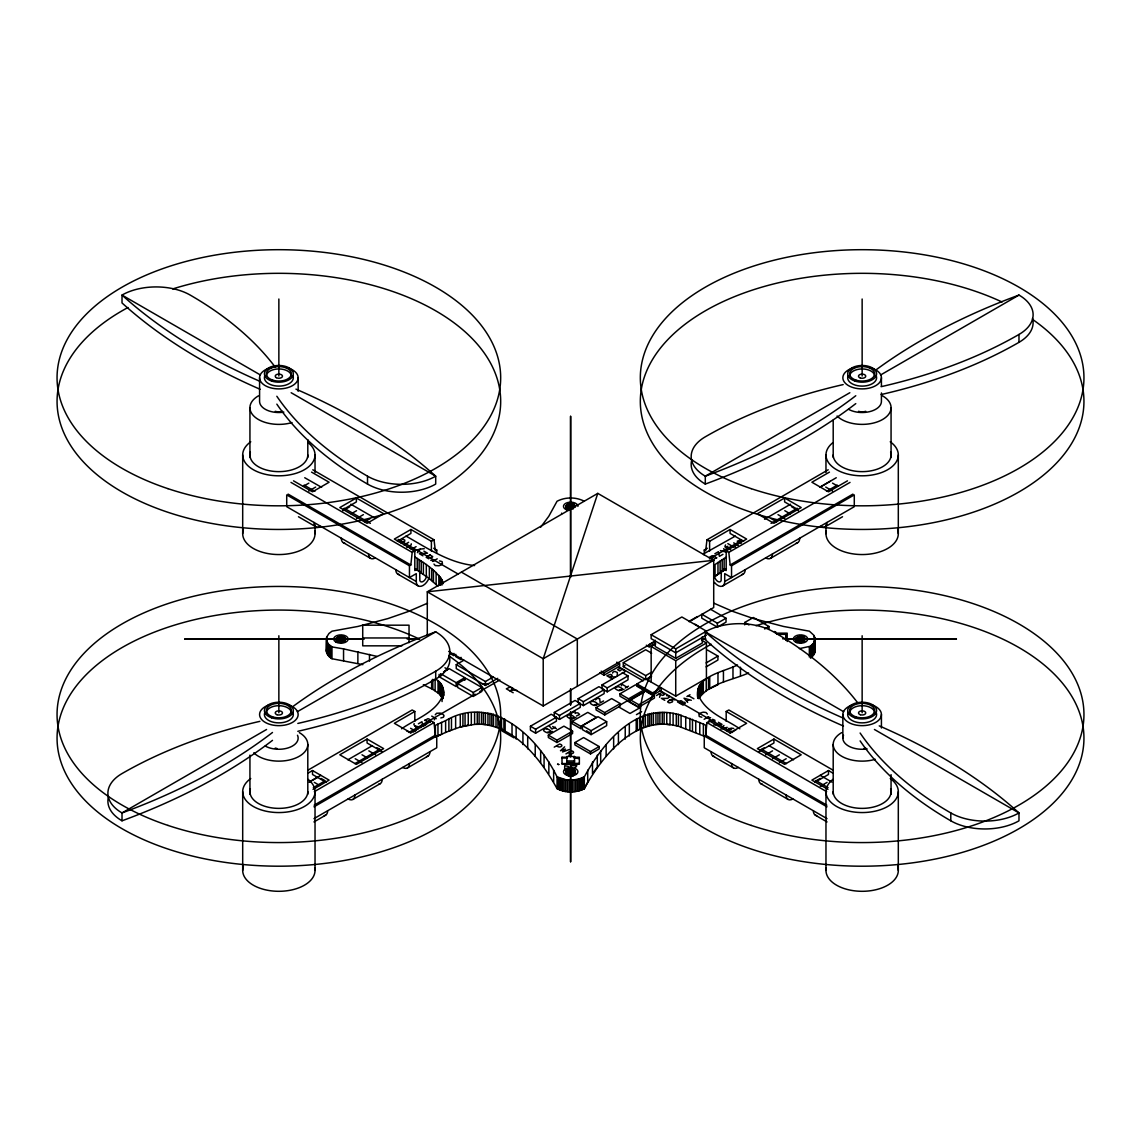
<?xml version="1.0" encoding="UTF-8"?>
<svg xmlns="http://www.w3.org/2000/svg" width="1141" height="1141" viewBox="0 0 1141 1141"><rect width="100%" height="100%" fill="white"/><g stroke="black" fill="none" stroke-linecap="round" stroke-linejoin="round"><path stroke-width="1.5" d="M362.852 664.647L331.974 658.728L328.95 656.432L326.469 651.825L326.668 637.12L328.965 633.483L332.002 631.187L357.903 626.452L387.926 618.579L408.378 611.49L427.504 603.204M328.18 655.562L328.18 643.752L326.683 640.985L326.668 637.12M328.95 656.432L328.965 644.622L328.18 643.752M331.974 658.728L331.974 646.918L328.965 644.622M343.555 660.696L343.555 648.887L331.974 646.918M437.944 586.232L429.373 578.658L417.221 570.229L417.235 558.42L414.996 557.05M426.306 576.333L426.306 564.51L417.235 558.42M429.373 578.658L429.373 566.849L426.306 564.51M431.683 580.541L431.697 568.731L429.373 566.849M435.12 690.79L435.12 678.966C442.965 682.432 444.448 690.79 442.665 698.62L439.399 693.97L432.853 689.406L432.853 679.294M436.119 584.434L436.133 572.625L431.697 568.731M438.044 692.872L438.044 681.063M442.209 697.479L442.209 685.67M442.066 584.976L442.066 579.913L436.133 572.625M443.621 695.297L442.665 686.811M445.618 720.641L437.959 724.093L437.959 735.902L445.618 732.451L445.618 720.641C492.185 693.257 537.639 736.858 557.05 776.85L557.05 788.659C565.365 793.038 575.963 793.009 584.306 788.673C601.464 757.396 632.542 717.561 673.104 725.12L673.104 713.31C632.542 705.751 601.464 745.586 584.306 776.864L584.306 788.673L578.815 790.87L578.815 779.061L584.306 776.864M451.479 718.274L451.465 730.083L445.618 732.451M460.279 715.15L460.279 726.974L448.884 731.11L448.884 719.301M468.252 725.12L460.279 726.974L474.599 724.378L474.599 712.569M557.05 788.659C541.376 760.391 516.374 727.102 481.473 724.25L481.473 712.426M485.424 712.669L485.424 724.478L483.399 724.335L483.399 712.526M487.949 724.777L487.949 712.954M489.931 725.034L489.931 713.225M505.135 731.139L505.135 719.329M522.935 744.574L522.935 732.75M535.215 756.383L535.229 744.574M544.072 767.009L544.072 755.185M553.642 781.97L553.642 770.161M556.993 742.52L556.993 740.152L572.582 731.153L572.582 733.506L556.993 742.52L548.336 737.514L548.336 735.146L563.925 726.147L572.582 731.153M567.205 757.239L562.014 757.239L562 764.17L579.357 764.17L579.357 757.239L574.151 757.239M564.082 779.431L564.082 791.241L565.679 791.526L565.694 779.717L557.05 776.85M565.694 779.717L569.002 780.045L569.002 791.854L572.354 791.868L572.354 780.059L578.815 779.061M574.023 791.74L574.023 779.931M577.275 791.241L577.275 779.431M583.08 789.301L583.08 777.492M587.715 770.175L587.715 781.984L584.306 788.673M606.128 756.397L606.142 744.588M613.644 748.91L613.658 737.1M618.422 744.588L618.422 732.779M629.319 735.931L629.333 724.121M639.83 717.318L639.83 729.128L637.448 730.44L637.448 718.63M649.586 713.581L649.571 725.391L645.35 726.66L645.35 714.837M664.105 724.25L664.105 712.426M678.439 714.409L703.398 724.093L703.398 735.902L678.439 726.218L678.439 714.409L673.104 713.31M697.779 698.05C693.757 675.971 723.508 672.177 737.485 664.961M748.582 672.962C732.123 680.435 709.702 683.003 698.691 698.62L699.775 696.409L699.775 684.6M706.236 690.79L706.236 678.981M723.437 682.347L723.437 670.537M724.136 558.42L724.121 570.229L715.05 576.333L715.05 564.51L726.418 557.05M732.978 678.424L732.978 666.615M810.467 656.332L810.467 646.22L813.818 642.868L814.988 639.06L813.818 635.252L809.383 631.187L783.496 626.452L753.474 618.579L733.021 611.49L713.881 603.204M812.406 644.622L812.406 656.432L810.467 658.029L813.818 654.677L813.818 642.868M814.688 640.985L814.688 652.795L813.818 654.677M814.317 647.988L814.688 652.795L814.902 638.076M707.377 714.038L706.079 712.526L703.484 712.169A6.632 3.822 0 0 0 698.92 714.409L699.248 716.477L701.858 717.218M562.014 763.6L579.357 763.372M579.343 758.594L574.151 758.023M443.621 691.931C439.47 711.299 415.98 718.559 401.575 728.799M326.683 640.985L326.683 652.795L327.039 647.988M326.469 651.825L326.668 648.929M429.016 578.102A9.641 5.562 -60 0 1 421.343 586.203A9.641 5.562 -60 0 1 416.28 581.511L286.719 506.704L286.719 494.894L409.462 565.765L410.831 564.98L412.186 552.372L414.811 550.861L414.811 570.557L417.249 569.145M426.52 575.349L426.363 576.704A4.778 2.767 -60 0 1 423.097 581.482A4.778 2.767 -60 0 1 419.845 580.469L419.688 571.042M827.011 818.639L704.254 747.769L704.254 735.959L705.623 735.175L706.992 722.581L709.602 721.069L730.069 732.879L746.642 723.294L726.189 711.485L726.189 721.326M828.195 469.792L706.992 539.779L705.623 550.803L704.254 550.019L704.254 555.082M336.238 638.318C343.584 650.955 351.485 629.333 336.238 638.318L336.082 642.412M575.364 507.075C573.78 497.547 557.521 509.243 571.955 509.043M566.05 770.988C573.381 783.639 581.282 762.003 566.05 770.988L566.05 774.368M795.862 638.318C803.193 650.955 811.094 629.333 795.862 638.318L795.862 641.684M659.569 697.308L660.354 694.769M569.045 755.699L569.83 753.146M689.193 621.717L713.71 607.554L713.71 560.302L597.784 493.383L543.216 658.742L543.216 705.979L448.655 651.383M429.444 720.413L429.758 719.857A2.111 1.227 0 0 0 427.804 718.73L424.866 720.413M709.673 557.136L712.269 555.624L716.805 557.863M621.46 685.741L621.46 683.944L626.908 687.096M414.169 723.594L413.841 724.549L417.72 729.413M681.947 702.385L682.204 701.644A1.683 0.97 0 0 0 680.649 700.745L677.54 701.943L682.988 705.095L685.327 703.141A2.068 1.198 0 0 0 683.516 702.1L680.136 703.441M716.491 557.692L713.553 559.375A2.111 1.212 0 0 1 711.599 558.249L713.895 556.195M573.509 770.161L576.818 765.711L571.67 765.725M699.775 696.409L703.312 692.872L703.312 681.063M540.663 527.213L548.85 516.188L557.05 501.241C565.394 496.891 575.991 496.891 584.32 501.256M417.421 552.629L420.33 549.063L424.252 548.693M723.936 725.476L721.026 729.042L727.188 727.359M564.638 746.842L560.473 750.749L565.423 749.095L562.556 751.948L569.302 749.537M738.883 542.503L741.507 540.249L740.851 539.864L737.271 541.191L741.165 543.444M715.05 576.333L720.142 572.739L720.142 560.93M799.413 648.616L810.467 646.22M726.418 568.86L722.196 571.413L722.196 559.603M303.378 486.28L308.826 483.142M308.84 491.015L315.658 487.079M356.377 497.989L339.804 507.56L367.074 523.305L383.661 513.735L356.377 497.989L356.377 501.926L342.813 509.756M342.928 510.697L349.745 506.761M351.114 513.849L356.562 510.697M356.577 518.57L363.394 514.634M364.763 521.722L370.212 518.585M436.746 553.385L436.746 550.019L435.377 550.803L434.008 539.779L431.398 541.29L410.931 529.481L394.358 539.051L414.811 550.861M397.368 541.248L410.931 533.418L410.931 529.481M404.099 544.942L408.635 542.317M406.838 547.48L411.231 544.942L411.245 543.815M411.73 549.163L416.108 546.625M430.071 554.683L426.178 557.307L428.788 558.805M432.681 561.443L437.231 558.819M597.784 493.383L427.29 591.808L427.29 635.551M266.566 729.484L122.016 812.934L122.016 820.807A573.21 330.947 0 0 0 272.499 740.352M297.316 711.727L435.705 631.829A48.222 27.84 0 0 1 435.705 671.208L435.705 679.08A405.54 234.133 0 0 1 297.83 731.31M849.831 392.732L705.295 476.182L705.295 484.069A573.21 330.947 0 0 0 855.779 403.614M880.595 374.975L1018.984 295.077A48.222 27.84 0 0 1 1018.984 334.456L1018.984 342.329A405.54 234.133 0 0 1 881.109 394.558M444.89 671.065L447.785 669.396L444.947 667.77M443.464 671.992L449.24 668.669L464.829 677.668L464.829 680.293M497.747 678.339L485.438 685.441L456.243 668.583L456.243 664.647L463.916 660.211M440.583 673.661L456.172 682.66L464.829 677.668M457.627 683.502L466.284 678.51L481.873 687.51L481.873 691.446L473.215 696.438L457.627 687.438L457.627 683.502L473.215 692.501L481.873 687.51M307.856 770.218L412.186 709.973L414.811 711.485L414.811 721.326M308.141 773.085L312.52 770.546L329.107 780.116L313.033 789.401M367.074 739.054L339.804 754.8L356.377 764.37L383.661 748.624L367.074 739.054L367.074 742.991L382.149 751.691M414.811 711.485L394.358 723.294L410.931 732.879L431.398 721.069L434.008 722.581L435.377 735.175L436.746 735.959L436.746 747.769L313.989 818.639M706.992 539.779L709.602 541.29L730.069 529.481L746.642 539.051L726.189 550.861L726.189 570.557L723.751 569.145M784.623 497.989L757.339 513.735L773.926 523.305L801.196 507.56L784.623 497.989L784.623 501.926L798.187 509.756M829.436 472.117L811.893 482.229L828.48 491.814L847.478 480.846M704.254 550.019L707.32 548.25M309.125 782.084L320.806 775.338M820.194 487.022L836.267 477.737M309.511 781.956L318.71 776.636M347.862 759.806L372.422 745.629M735.389 536.07L703.384 554.013M764.541 519.241L790.613 504.194M819.766 487.364L830.505 481.16M456.243 664.647L485.438 681.505L493.126 677.069M725.562 544.927L724.92 546.439L730.768 549.819M418.39 723.793L421.97 721.725L422.926 726.418L426.506 724.335M714.851 553.77L718.431 551.688L719.386 556.38L722.966 554.312M725.262 547.751L727.858 546.254M313.333 787.632L324.13 781.4M354.951 763.6L379.611 749.366M408.892 732.465L475.155 694.199M479.776 691.532L499.815 679.965M709.402 558.962L741.764 540.278M771.045 523.377L797.245 508.244M826.526 491.343L837.309 485.11M413.513 731.852L416.094 730.354M434.307 719.843L434.949 717.974M314.331 791.669L434.008 722.581M726.189 550.861L728.814 552.372L850.016 482.401M509.927 690.89L512.523 689.392L512.537 687.88L509.927 687.139L506.347 688.822L513.179 692.758M314.16 805.161L435.377 735.175M728.814 552.372L730.169 564.98L852.926 494.11M313.989 806.83L436.746 735.959M730.169 564.98L731.538 565.765L854.281 494.894L854.281 506.704L724.72 581.511A9.641 5.562 60 0 1 714.48 582.423M313.946 821.934L325.641 815.187M352.911 799.427L380.195 783.682M407.465 767.936L427.932 756.126M722.724 585.932L743.176 574.123M770.46 558.363L797.73 542.617M825.014 526.871L842.543 516.745M651.154 634.71L681.847 616.981L706.422 631.173L675.729 648.887L651.154 634.71L651.154 638.646L675.729 652.823L706.422 635.109M653.493 641.984L649.158 644.48L649.158 646.847L654.934 643.51M690.276 620.661L697.379 616.568M543.216 705.979L655.476 641.171M601.15 671.165L604.045 672.833L619.634 663.834L619.634 666.187L604.045 675.187L599.71 672.691M651.654 676.1L645.692 679.537L623.3 666.615L623.3 662.679L645.678 649.757L651.654 653.208M651.154 681.947L651.154 646.519L655.761 643.866M620.162 668.141L617.566 669.639L619.905 670.994A2.952 1.712 0 0 1 622.244 669.639A2.054 1.184 0 0 1 623.542 669.796L625.097 671.293A2.853 1.64 0 0 1 622.758 672.648L622.259 672.648M623.3 666.615L624.983 665.645M609.779 677.44L612.118 675.486A2.125 1.227 0 0 0 610.292 674.445L606.912 675.786L612.375 678.938M530.422 726.232L551.203 714.237L556.409 717.233L556.409 721.169L535.614 733.178L530.422 730.169L530.422 726.232L535.614 729.242L556.409 717.233M554.284 712.455L575.078 700.46L580.27 703.455L580.27 707.391L559.489 719.4L554.284 716.391L554.284 712.455L559.489 715.464L580.27 703.455M578.159 698.677L598.939 686.668L604.145 689.677L604.145 693.614L583.351 705.609L578.159 702.614L578.159 698.677L583.351 701.672L604.145 689.677M602.034 684.9L622.815 672.89L628.006 675.9L628.006 679.836L607.226 691.831L602.034 688.836L602.034 684.9L607.226 687.895L628.006 675.9M717.361 623.214L726.018 618.222L726.018 622.159L717.361 627.151L701.758 618.151L701.758 614.215L717.361 623.214L717.361 627.151M571.541 713.139L574.921 711.185L575.178 713.439L575.963 712.982A2.097 1.212 0 0 1 578.045 712.982L579.599 714.48L576.476 715.992M619.363 689.948L624.041 689.349M555.31 727.117L551.916 729.07L549.32 726.061M571.284 718.088L575.963 717.489M594.475 704.696L599.168 704.097M547.751 732.066L552.444 731.467M623.3 662.679L645.692 675.6L651.654 672.163M655.248 640.215L655.248 646.519L675.729 658.343L702.328 642.982L702.328 636.678M625.339 687.994L628.463 686.183M603.575 700.945L600.18 702.899L599.681 698.691L597.071 698.392L595.516 699.889M651.154 646.519L675.729 660.696L706.422 642.982L706.422 678.41L675.729 696.138L645.621 678.895L636.963 683.901L636.963 686.269L652.552 695.268L661.21 690.262L661.21 687.909L652.552 692.901L636.963 683.901M572.197 721.369L587.786 712.369L596.443 717.375L580.855 726.375L572.197 721.369L572.197 723.736L580.869 728.728L580.855 726.375M596.058 707.591L611.647 698.592L620.319 703.598L620.319 705.951L604.73 714.951L596.073 709.959L596.058 707.591L604.73 712.597L620.319 703.598M619.934 693.814L635.523 684.814L644.194 689.82L644.194 692.173L628.605 701.173L619.934 696.181L619.934 693.814L628.605 698.82L644.194 689.82M744.716 624.854L744.716 622.487L753.388 617.495L768.977 626.495L768.977 628.848M591.095 734.633L582.423 729.641L582.423 725.705L598.012 716.705L606.67 721.697L606.67 725.647L591.081 734.647L591.081 730.696L606.67 721.697M619.777 705.195L627.265 700.859L639.559 707.962L630.003 713.467L619.078 707.163M630.16 699.718L645.749 690.719L654.406 695.71L654.406 698.078L638.817 707.078L630.16 702.072L630.16 699.718L638.817 704.71L654.406 695.71M554.226 747.141L559.689 743.989C565.408 745.544 558.605 748.895 556.837 745.643M706.108 662.935L717.931 656.089L717.931 660.04L706.108 666.872M764.641 628.991L768.977 626.495M574.921 742.563L583.579 737.557L599.168 746.556L599.168 748.924L590.51 753.93L574.921 744.93L574.921 742.563L590.51 751.562L599.168 746.556M656.46 695.511L661.923 692.359L664.247 694.313A2.125 1.227 0 0 1 662.436 695.368L659.056 694.013M565.936 753.901L571.399 750.749C577.089 752.304 570.3 755.642 568.532 752.404M636.436 714.651L641.627 711.656M686.882 696.552L690.005 694.741M689.221 699.69L684.029 698.192L686.625 701.187L689.221 699.69L691.303 700.289M704.125 719.286L708.675 716.662M726.189 711.485L728.814 709.973L833.144 770.218M726.703 730.639L731.096 728.101L733.72 728.471M730.126 733.164L735.974 729.784M773.926 739.054L757.339 748.624L784.623 764.37L801.196 754.8L773.926 739.054L773.926 742.991L758.851 751.691M760.277 750.079L764.356 747.726M765.725 754.786L772.528 750.864M772.543 758.736L779.36 754.814M779.374 762.673L786.192 758.736M832.859 773.085L828.48 770.546L811.893 780.116L827.967 789.401M814.817 781.571L820.265 778.419M814.916 782.312L828.48 774.482L828.48 770.546M820.279 786.292L827.082 782.369M437.959 724.093L435.377 725.348L435.377 737.157M437.973 735.902L441.581 734.219L441.581 722.41M414.169 550.746L420.33 549.063M653.379 693.457L654.15 693.3M433.979 560.687L430.742 560.317M735.631 547.01L733.692 546.995L727.83 543.615M430.071 722.282L424.552 720.242M707.377 717.418L710.615 717.789M474.028 694.627L474.813 694.484M713.867 724.906L721.996 724.364L718.402 722.282M474.599 724.378L481.473 724.25M572.354 780.059L569.002 780.045M666.586 695.668L667.1 695.668A2.867 1.654 0 0 1 669.439 697.008L667.628 698.363L661.395 698.363L664.761 700.317M568.289 506.362L570.7 506.362M778.034 634.353L785.75 634.353L785.75 640.386M362.724 637.962L409.034 637.962M184.928 639.031L362.71 639.031M407.152 639.031L419.603 639.031M702.257 639.031L705.808 639.031M782.655 638.817L785.75 638.817M787.575 639.031L956.458 639.031M184.728 639.046L364.279 639.046M408.72 639.046L419.389 639.046M702.043 639.046L705.594 639.046M787.376 639.046L956.244 639.046M401.903 645.835L362.724 645.835L362.724 625.182L409.034 625.182L409.034 642.683M482.358 684.115L488.491 684.129M440.811 717.974L443.421 717.233L444.049 715.721A6.632 3.822 0 0 0 440.155 713.096L436.589 713.282L435.277 714.794M562.014 757.239L562.014 758.023L567.205 758.023M566.82 760.961L574.536 760.961M570.7 771.715L573.124 771.715M439.499 560.887L442.109 561.629L442.437 563.697A6.618 3.822 0 0 1 438.857 565.765L435.263 565.579L433.979 564.068M474.599 565.537C449.369 563.155 427.461 548.193 406.025 536.085M611.077 676.699L615.484 677.141M511.553 689.948L517.073 690.505M673.104 725.12L678.439 726.218M429.758 557.507L430.728 557.692A2.125 1.227 0 0 0 432.681 556.566L429.743 554.868M712.569 719.301L714.837 720.228L714.865 721.354L710.629 720.413A2.111 1.227 0 0 0 708.675 721.54L709.003 722.096M406.681 730.91L410.603 732.793M343.555 648.887L376.972 656.389M402.459 539.123L404.755 540.064L404.741 541.191L401.176 542.874L398.58 541.362L399.535 540.42L403.443 541.946M427.148 556.366L428.117 556.566M720.37 550.575L726.546 552.244L723.636 548.693M414.825 725.847L420.986 727.53M588.2 731.923L589.512 732.365M423.34 684.728L432.853 689.406M703.398 724.093L705.979 725.348L705.979 735.474M832.531 483.142L837.979 486.28M825.727 487.064L832.531 491.001M791.612 506.761L798.429 510.697M784.794 510.697L790.242 513.849M777.991 514.634L784.794 518.556M771.159 518.57L776.607 521.708M743.632 541.248L730.069 533.418L730.069 529.481M733.692 542.874L738.241 545.498M744.716 622.487L748.967 624.954M710.429 609.208L726.018 618.222M694.955 624.184L698.378 626.152M260.405 374.975L122.016 295.077L122.016 302.95A573.21 330.947 0 0 0 260.205 389.323M291.169 392.732L435.705 476.182L435.705 484.069A48.222 27.84 0 0 1 367.516 484.069A405.54 234.133 0 0 1 276.835 404.142M843.684 711.727L705.295 631.829L705.295 639.702A573.21 330.947 0 0 0 843.47 726.075M874.434 729.484L1018.984 812.934L1018.984 820.807A48.222 27.84 0 0 1 950.795 820.807A405.54 234.133 0 0 1 860.114 740.894M701.815 640.315L706.422 642.982M707.548 650.099L717.931 656.089M646.319 645.207L649.158 646.847M312.805 469.792L434.008 539.779M311.564 472.117L329.107 482.229L312.52 491.814L293.522 480.846M433.68 548.25L436.746 550.019M688.451 695.639L693.899 698.791M304.733 477.737L321.634 487.364M350.786 504.194L375.332 518.371M739.839 728.814C725.348 718.787 703.227 711.556 697.779 693.001M768.977 745.643L793.537 759.806M820.194 775.338L831.875 782.084M461.392 572.126L577.317 639.046L577.317 686.297M616.739 662.165L619.634 663.834M423.896 551.132L427.49 553.2L419.36 553.742L422.954 555.824M728.814 728.3L731.424 729.798M304.091 485.11L314.887 491.343M344.168 508.244L370.369 523.362M398.109 539.379L458.211 574.08M618.479 666.615L643.139 680.849M660.097 690.647L732.522 732.465M761.803 749.366L786.463 763.6M815.744 780.501L828.066 787.618M674.901 699.861L671.265 699.262L667.628 701.658A2.467 1.426 0 0 0 669.71 702.856L672.306 701.957A2.054 1.184 0 0 0 672.306 700.774A2.467 1.426 0 0 0 670.48 700.046M409.933 548.308L412.543 549.805M290.984 482.401L412.186 552.372M706.992 722.581L826.669 791.669M288.074 494.11L410.831 564.98M705.623 735.175L826.84 805.161M704.254 735.959L827.011 806.83M298.457 516.745L315.986 526.871M343.27 542.617L370.54 558.363M397.824 574.123L418.276 585.932M713.068 756.126L733.535 767.936M760.805 783.682L788.089 799.427M815.359 815.187L827.054 821.934M582.423 725.705L591.081 730.696M449.483 653.18L453.933 655.747L453.933 653.394M552.7 726.517L556.337 728.614M548.336 735.146L556.993 740.152M514.063 737.87L501.798 730.796L501.798 728.172M431.712 716.106L436.247 718.716M410.589 728.286L414.982 730.825M377.001 747.712L381.094 750.065M368.828 750.864L375.631 754.786M362.011 754.786L367.459 757.938M355.193 758.736L361.997 762.659M321.077 778.419L325.171 780.772M326.084 782.312L312.52 774.482L312.52 770.546M314.274 782.341L319.737 785.493M414.996 568.86L417.221 570.229M586.659 730.711L587.43 731.467M441.581 684.6L441.581 696.409L439.399 693.97L439.399 682.161M686.625 701.187L687.666 702.385M442.066 579.913L443.35 583.579M814.902 649.885L814.688 637.12M714.48 575.349L714.637 576.704A4.778 2.767 60 0 0 717.903 581.482A4.778 2.767 60 0 0 721.155 580.469L721.312 571.042M612.631 673.09L612.631 672.791A2.867 1.654 0 0 1 614.97 671.45L617.31 672.491L617.31 676.1M860.114 733.021A405.54 234.133 0 0 0 950.795 812.934L950.795 820.807M898.309 454.931L898.309 533.674M898.309 791.683L898.309 870.426M891.064 407.679L891.064 457.47M891.064 774.653L891.064 794.222M881.423 377.757L881.423 386.2M881.423 392.946L881.423 401.39A19.283 11.139 0 0 1 869.513 411.673A19.283 11.139 0 0 1 848.505 409.262M881.423 714.508L881.423 728.015M862.14 299.013L862.14 376.017M862.14 635.765L862.14 712.754M842.842 714.508L842.842 738.127M833.201 420.13L833.201 457.47M833.201 744.431L833.201 794.222M825.97 454.931L825.97 472.431M825.97 524.917L825.97 533.674M825.97 791.683L825.97 870.426M814.988 639.06L814.902 651.839M814.317 636.179L814.317 653.75M813.176 643.752L813.176 655.562M811.493 645.435L811.493 657.245M809.34 646.918L809.34 657.045M804.69 637.648L804.69 641.014M803.92 637.063L803.92 642.126M802.922 636.621L802.922 641.684M801.766 636.35L801.766 641.413M800.511 636.25L800.511 642.996M799.27 636.35L799.27 641.413M798.101 636.621L798.101 641.684M797.103 637.063L797.103 642.126M796.332 637.648L796.332 641.014M787.204 641.499L787.204 633.155L776.565 633.155L776.565 633.94M740.48 667.228L740.48 675.672M731.538 565.765L731.538 577.574L724.72 573.638L724.72 581.511M717.974 562.427L717.974 574.237M717.974 672.919L717.974 684.728L709.731 688.708L709.731 676.898M709.602 541.29L709.602 551.132M708.504 677.597L708.504 689.406M701.957 682.161L701.957 693.97M700.517 683.616L700.517 695.425M699.775 722.41L699.775 734.219M699.148 685.67L699.148 697.479M698.691 686.811L698.691 696.937M698.192 688.28L698.192 698.392M697.935 689.435L698.007 697.893M697.779 690.547L697.779 697.308M695.739 720.641L695.739 732.451M692.473 719.301L692.473 731.11M689.891 718.274L689.891 730.083M685.727 716.733L685.727 728.543M681.077 715.15L681.077 726.974M676.299 713.895L676.299 725.705M675.729 648.887L675.729 658.343M675.729 660.696L675.729 696.138M670.038 712.868L670.038 724.678L666.758 724.378L666.758 712.569M662.251 712.412L662.251 724.221M659.883 712.426L659.883 724.25M657.958 712.526L657.958 724.335M655.932 712.669L655.932 724.478M653.408 712.954L653.408 724.763M652.552 692.901L652.552 695.268M651.425 713.225L651.425 725.034M647.86 714.009L647.86 725.819M645.692 675.6L645.692 679.537M643.453 715.621L643.453 727.43M638.817 704.71L638.817 707.078M636.222 719.329L636.222 731.153M628.605 698.82L628.605 701.173M625.225 727.273L625.225 739.083M607.226 687.895L607.226 691.831M604.73 712.597L604.73 714.951M604.045 672.833L604.045 675.187M600.694 750.892L600.694 762.701M597.285 755.214L597.285 767.023L592.493 773.726L592.493 761.917M590.51 751.562L590.51 753.93M583.351 701.672L583.351 705.609M581.739 778.091L581.739 789.9M580.327 778.604L580.327 790.413M575.663 779.717L575.663 791.526M575.364 770.988L575.364 774.368M574.879 770.318L574.879 773.698M574.123 504.393L574.123 507.759M574.123 769.747L574.123 774.81M573.124 503.951L573.124 509.014M573.124 769.305L573.124 776.051M571.955 503.666L571.955 508.729M571.955 769.02L571.955 775.78M570.7 416.322L570.7 577.104M570.7 688.922L570.7 704.967M570.7 712.084L570.7 756.626M570.7 763.757L570.7 861.755M570.5 416.337L570.5 577.118M570.5 688.936L570.5 704.981M570.5 712.098L570.5 729.926M570.5 733.478L570.5 756.654M570.5 763.771L570.5 861.769M569.459 503.666L569.459 508.729M569.459 769.02L569.459 775.78M568.289 503.951L568.289 509.014M568.289 769.305L568.289 776.051M567.334 779.931L567.334 791.74M567.291 504.393L567.291 509.457M567.291 769.747L567.291 774.81M566.535 504.964L566.535 510.027M566.535 770.318L566.535 773.698M566.05 505.634L566.05 509.014M562.542 779.061L562.542 790.87M561.643 513.15L561.643 513.935M561.03 778.604L561.03 790.413M559.489 715.464L559.489 719.4M559.618 778.091L559.618 789.9M558.277 777.492L558.277 789.301M548.85 761.903L548.85 773.712M540.663 750.864L540.663 762.673M535.614 729.242L535.614 733.178M527.698 737.086L527.698 748.895M516.131 727.245L516.131 739.054M512.024 724.093L512.024 735.902M503.908 718.63L503.908 730.44M501.527 717.318L501.527 729.128M497.918 715.635L497.918 727.445M496.007 714.837L496.007 726.66M493.497 714.009L493.497 725.819L491.771 725.391L491.771 713.581M485.438 681.505L485.438 685.441M479.106 712.412L479.106 724.221M477.252 712.426L477.252 724.25M473.215 692.501L473.215 696.438M471.319 712.868L471.319 724.692M468.252 713.31L468.252 725.12M465.057 713.895L465.057 725.705M462.918 714.409L462.918 726.218M461.021 657.344L461.021 659.698L455.815 656.703L455.815 654.335M456.172 682.66L456.172 686.597L440.583 677.597L440.583 674.973M455.63 716.733L455.63 728.543M443.578 690.547L443.578 695.611M443.421 689.435L443.421 696.195M443.164 688.28L443.164 698.392M442.066 698.192L442.066 701.558M441.039 578.073L441.039 584.82M440.84 683.616L440.84 695.425M440.169 576.833L440.169 585.276M439.128 674.402L439.128 676.756M438.857 575.306L438.857 585.433M433.452 570.229L433.452 582.038M431.626 680.264L431.626 688.708M431.398 541.29L431.398 551.132M423.382 562.427L423.382 574.237M421.214 560.93L421.214 572.753M419.146 559.603L419.146 571.413M416.28 581.511L416.28 573.638L409.462 577.574L409.462 565.765M369.484 654.406L369.484 661.167M276.835 396.269A405.54 234.133 0 0 0 367.516 476.182L367.516 484.069M357.875 651.654L357.875 663.463M345.081 637.648L345.081 641.014M344.311 637.063L344.311 642.126M343.313 636.621L343.313 641.684M342.143 636.35L342.143 641.413M340.902 636.25L340.902 641.313M339.647 636.35L339.647 641.413M338.492 636.621L338.492 641.684M337.494 637.063L337.494 642.126M336.723 637.648L336.723 641.014M330.89 646.22L330.89 658.029M329.863 645.435L329.863 657.245M327.538 642.868L327.538 654.677M327.039 641.941L327.039 653.75M326.454 638.076L326.369 650.869M315.03 454.931L315.03 472.431M315.03 524.917L315.03 533.674M315.03 791.683L315.03 870.426M307.799 439.684L307.799 457.47M307.799 744.431L307.799 794.222M298.158 377.757L298.158 391.263M278.86 299.013L278.86 376.017M278.86 635.765L278.86 712.754M259.577 377.757L259.577 401.39A19.283 11.139 0 0 0 283.852 412.143M249.936 407.679L249.936 457.47M249.936 755.1L249.936 794.222M242.691 454.931L242.691 533.674M242.691 791.683L242.691 870.426M568.831 510.398A7.231 4.179 0 0 1 563.583 505.634A7.231 4.179 0 0 1 571.341 502.197A7.231 4.179 0 0 1 577.945 506.362M669.197 700.16A2.054 1.184 0 0 1 670.494 700.018M950.795 812.934A48.222 27.84 0 0 0 1018.984 812.934A573.21 330.947 0 0 0 879.24 725.89M755.97 625.696A221.81 128.063 0 0 1 1083.565 730.654A221.81 128.063 0 0 1 779.417 856.962A221.81 128.063 0 0 1 711.257 644.266M857.747 702.87A405.54 234.133 0 0 0 773.484 631.829A48.222 27.84 0 0 0 705.295 631.829A573.21 330.947 0 0 0 843.47 718.202M876.117 712.355A14.462 8.358 0 0 1 862.14 722.866A14.462 8.358 0 0 1 848.162 712.355M871.781 704.867A19.283 11.139 0 0 1 876.916 721.668A19.283 11.139 0 0 1 847.364 721.668A19.283 11.139 0 0 1 852.498 704.867M867.131 748.895A19.283 11.139 0 0 1 843.513 735.246M849.603 712.94A12.537 7.245 0 0 1 862.14 705.694A12.537 7.245 0 0 1 874.676 712.94M865.748 748.054A7.231 4.179 0 0 1 864.008 748.467M875.275 759.307A28.939 16.701 0 0 1 838.735 754.258A28.939 16.701 0 0 1 841.673 732.622M738.355 767.465A9.641 5.562 -60 0 1 731.538 763.529M816.771 815.615A9.641 5.562 -60 0 1 813.362 810.766M792.909 798.957A9.641 5.562 -60 0 1 786.092 795.02M762.217 784.124A9.641 5.562 -60 0 1 758.808 779.274M714.48 756.569A9.641 5.562 -60 0 1 711.071 751.705M897.61 866.347A36.17 20.88 0 0 1 863.323 891.292A36.17 20.88 0 0 1 826.284 867.702M890.622 788.773A28.939 16.701 0 0 1 864.664 808.313A28.939 16.701 0 0 1 833.201 791.683M890.237 778.533A36.17 20.88 0 0 1 887.27 806.701A36.17 20.88 0 0 1 838.421 807.443A36.17 20.88 0 0 1 832.873 779.403M1018.984 334.456A405.54 234.133 0 0 1 881.109 386.685M876.516 369.513A573.21 330.947 0 0 1 1018.984 295.077M1032.505 318.282A48.222 27.84 0 0 1 1018.984 342.329M1032.534 319.394A221.81 128.063 0 0 1 913.927 525.901A221.81 128.063 0 0 1 645.835 373.007A221.81 128.063 0 0 1 1002.04 302.008M843.17 384.588A405.54 234.133 0 0 0 705.295 436.818A48.222 27.84 0 0 0 705.295 476.182A573.21 330.947 0 0 0 855.779 395.727M705.295 484.069A48.222 27.84 0 0 1 691.76 460.023M876.117 375.603A14.462 8.358 0 0 1 862.14 386.114A14.462 8.358 0 0 1 848.162 375.603M868.729 367.288A19.283 11.139 0 0 1 877.614 384.403A19.283 11.139 0 0 1 846.665 384.403A19.283 11.139 0 0 1 855.55 367.288M849.603 376.188A12.537 7.245 0 0 1 862.14 368.942A12.537 7.245 0 0 1 874.676 376.188M865.748 411.302A7.231 4.179 0 0 1 858.517 411.302M882.592 395.87A28.939 16.701 0 0 1 879.754 420.929A28.939 16.701 0 0 1 837.08 416.037M745.173 569.701A9.641 5.562 60 0 1 741.764 574.551M827.011 522.464A9.641 5.562 60 0 1 820.194 526.4M799.727 538.21A9.641 5.562 60 0 1 796.318 543.059M772.457 553.956A9.641 5.562 60 0 1 765.625 557.892M897.61 529.595A36.17 20.88 0 0 1 863.323 554.54A36.17 20.88 0 0 1 826.284 530.95M890.622 452.021A28.939 16.701 0 0 1 864.664 471.575A28.939 16.701 0 0 1 833.201 454.931M890.237 441.781A36.17 20.88 0 0 1 887.27 469.949A36.17 20.88 0 0 1 838.421 470.691A36.17 20.88 0 0 1 832.873 442.665M275.437 367.388A405.54 234.133 0 0 0 190.205 295.077A48.222 27.84 0 0 0 122.016 295.077A573.21 330.947 0 0 0 260.205 381.451M172.69 288.944A221.81 128.063 0 0 1 500.3 393.902A221.81 128.063 0 0 1 196.152 520.21A221.81 128.063 0 0 1 127.992 307.514M367.516 476.182A48.222 27.84 0 0 0 435.705 476.182A573.21 330.947 0 0 0 295.961 389.138M292.838 375.603A14.462 8.358 0 0 1 278.86 386.114A14.462 8.358 0 0 1 264.883 375.603M285.45 367.288A19.283 11.139 0 0 1 294.335 384.403A19.283 11.139 0 0 1 263.386 384.403A19.283 11.139 0 0 1 272.271 367.288M266.324 376.188A12.537 7.245 0 0 1 278.86 368.942A12.537 7.245 0 0 1 291.397 376.188M282.483 411.302A7.231 4.179 0 0 1 275.252 411.302M292.01 422.569A28.939 16.701 0 0 1 255.456 417.506A28.939 16.701 0 0 1 258.408 395.87M320.806 526.4A9.641 5.562 -60 0 1 313.989 522.464M344.682 543.059A9.641 5.562 -60 0 1 341.273 538.21M375.375 557.892A9.641 5.562 -60 0 1 368.543 553.956M399.236 574.551A9.641 5.562 -60 0 1 395.827 569.701M314.716 530.95A36.17 20.88 0 0 1 277.677 554.54A36.17 20.88 0 0 1 243.39 529.595M307.799 454.931A28.939 16.701 0 0 1 276.336 471.575A28.939 16.701 0 0 1 250.378 452.021M308.127 442.665A36.17 20.88 0 0 1 302.579 470.691A36.17 20.88 0 0 1 253.73 469.949A36.17 20.88 0 0 1 250.763 441.781M259.891 721.34A405.54 234.133 0 0 0 122.016 773.569A48.222 27.84 0 0 0 122.016 812.934A573.21 330.947 0 0 0 272.499 732.479M122.016 820.807A48.222 27.84 0 0 1 108.495 796.775M449.269 656.146A221.81 128.063 0 0 1 330.648 862.653A221.81 128.063 0 0 1 62.57 709.759A221.81 128.063 0 0 1 418.776 638.76M435.705 671.208A405.54 234.133 0 0 1 297.83 723.437M293.251 706.265A573.21 330.947 0 0 1 435.705 631.829M449.24 655.034A48.222 27.84 0 0 1 435.705 679.08M292.838 712.355A14.462 8.358 0 0 1 278.86 722.866A14.462 8.358 0 0 1 264.883 712.355M297.487 735.246A19.283 11.139 0 0 1 288.502 747.783A19.283 11.139 0 0 1 265.225 746.014M288.502 704.867A19.283 11.139 0 0 1 293.636 721.668A19.283 11.139 0 0 1 264.084 721.668A19.283 11.139 0 0 1 269.219 704.867M266.324 712.94A12.537 7.245 0 0 1 278.86 705.694A12.537 7.245 0 0 1 291.397 712.94M276.992 748.467A7.231 4.179 0 0 1 275.252 748.054M299.327 732.622A28.939 16.701 0 0 1 296.475 757.681A28.939 16.701 0 0 1 253.801 752.789M409.462 763.529A9.641 5.562 60 0 1 402.645 767.465M327.638 810.766A9.641 5.562 60 0 1 324.229 815.615M354.908 795.02A9.641 5.562 60 0 1 348.091 798.957M382.192 779.274A9.641 5.562 60 0 1 378.783 784.124M429.929 751.705A9.641 5.562 60 0 1 426.52 756.569M314.716 867.702A36.17 20.88 0 0 1 277.677 891.292A36.17 20.88 0 0 1 243.39 866.347M307.799 791.683A28.939 16.701 0 0 1 276.336 808.313A28.939 16.701 0 0 1 250.378 788.773M308.127 779.403A36.17 20.88 0 0 1 302.579 807.443A36.17 20.88 0 0 1 253.73 806.701A36.17 20.88 0 0 1 250.763 778.533M569.102 768.264L567.633 769.961L564.695 770.175L564.695 765.711L568.361 766.353L569.102 768.264M615.47 687.395L615.213 688.451A8.5 4.906 0 0 0 619.107 690.69L621.959 689.948L622.23 688.893A8.229 4.749 0 0 0 618.336 686.64L615.47 687.395M557.592 764.228L558.776 764.513L557.592 764.228M774.397 631.601L775.566 631.886L774.397 631.601M713.71 560.302L543.216 658.742L427.29 591.808L713.71 560.302M572.069 718.83L571.013 718.83A8.5 4.906 0 0 1 567.12 716.591L567.12 715.977A2.539 1.469 0 0 1 569.202 714.779L570.243 714.794A8.229 4.749 0 0 1 574.137 717.033L574.151 717.632A2.539 1.469 0 0 1 572.069 718.83M574.536 756.512L566.82 756.512L566.82 762.53L574.536 762.53L574.536 756.512M593.434 701.401L592.393 701.387A2.539 1.469 0 0 0 590.325 702.585L590.325 703.198A8.229 4.749 0 0 0 594.219 705.438L595.26 705.452A2.539 1.469 0 0 0 597.342 704.239L597.328 703.64A8.229 4.749 0 0 0 593.434 701.401M546.724 728.771L545.683 728.771A2.539 1.469 0 0 0 543.601 729.969L543.615 730.568A8.229 4.749 0 0 0 547.509 732.807L548.55 732.822A2.539 1.469 0 0 0 550.618 731.623L550.618 731.01A8.229 4.749 0 0 0 546.724 728.771M335.782 641.984A7.231 4.179 0 0 0 347.891 640.115A7.231 4.179 0 0 0 339.034 635.009A7.231 4.179 0 0 0 335.782 641.984M567.091 775.324A7.231 4.179 0 0 0 577.945 771.715A7.231 4.179 0 0 0 567.091 768.093A7.231 4.179 0 0 0 567.091 775.324M796.903 642.654A7.231 4.179 0 0 0 807.742 639.031A7.231 4.179 0 0 0 796.903 635.423A7.231 4.179 0 0 0 796.903 642.654M751.234 825.414A221.81 128.063 0 0 0 1083.95 714.508A221.81 128.063 0 0 0 751.234 603.603A221.81 128.063 0 0 0 751.234 825.414M854.909 717.803A14.462 8.358 0 0 0 876.602 710.572A14.462 8.358 0 0 0 854.909 703.341A14.462 8.358 0 0 0 854.909 717.803M855.864 716.848A12.537 7.245 0 0 0 874.676 710.572A12.537 7.245 0 0 0 855.864 704.311A12.537 7.245 0 0 0 855.864 716.848M860.328 714.737A3.623 2.082 0 0 0 865.748 712.94A3.623 2.082 0 0 0 860.328 711.128A3.623 2.082 0 0 0 860.328 714.737M751.234 488.662A221.81 128.063 0 0 0 1083.95 377.757A221.81 128.063 0 0 0 751.234 266.851A221.81 128.063 0 0 0 751.234 488.662M854.909 381.051A14.462 8.358 0 0 0 876.602 373.82A14.462 8.358 0 0 0 854.909 366.589A14.462 8.358 0 0 0 854.909 381.051M855.864 380.096A12.537 7.245 0 0 0 874.676 373.82A12.537 7.245 0 0 0 855.864 367.559A12.537 7.245 0 0 0 855.864 380.096M860.328 377.999A3.623 2.082 0 0 0 865.748 376.188A3.623 2.082 0 0 0 860.328 374.376A3.623 2.082 0 0 0 860.328 377.999M167.955 488.662A221.81 128.063 0 0 0 500.671 377.757A221.81 128.063 0 0 0 167.955 266.851A221.81 128.063 0 0 0 167.955 488.662M271.629 381.051A14.462 8.358 0 0 0 293.323 373.82A14.462 8.358 0 0 0 271.629 366.589A14.462 8.358 0 0 0 271.629 381.051M272.599 380.096A12.537 7.245 0 0 0 291.397 373.82A12.537 7.245 0 0 0 272.599 367.559A12.537 7.245 0 0 0 272.599 380.096M276.307 377.657A3.623 2.082 0 0 0 282.355 376.73A3.623 2.082 0 0 0 277.933 374.162A3.623 2.082 0 0 0 276.307 377.657M167.955 825.414A221.81 128.063 0 0 0 500.671 714.508A221.81 128.063 0 0 0 167.955 603.603A221.81 128.063 0 0 0 167.955 825.414M271.629 717.803A14.462 8.358 0 0 0 293.323 710.572A14.462 8.358 0 0 0 271.629 703.341A14.462 8.358 0 0 0 271.629 717.803M272.599 716.848A12.537 7.245 0 0 0 291.397 710.572A12.537 7.245 0 0 0 272.599 704.311A12.537 7.245 0 0 0 272.599 716.848M277.049 714.737A3.623 2.082 0 0 0 282.483 712.94A3.623 2.082 0 0 0 277.049 711.128A3.623 2.082 0 0 0 277.049 714.737"/></g></svg>
